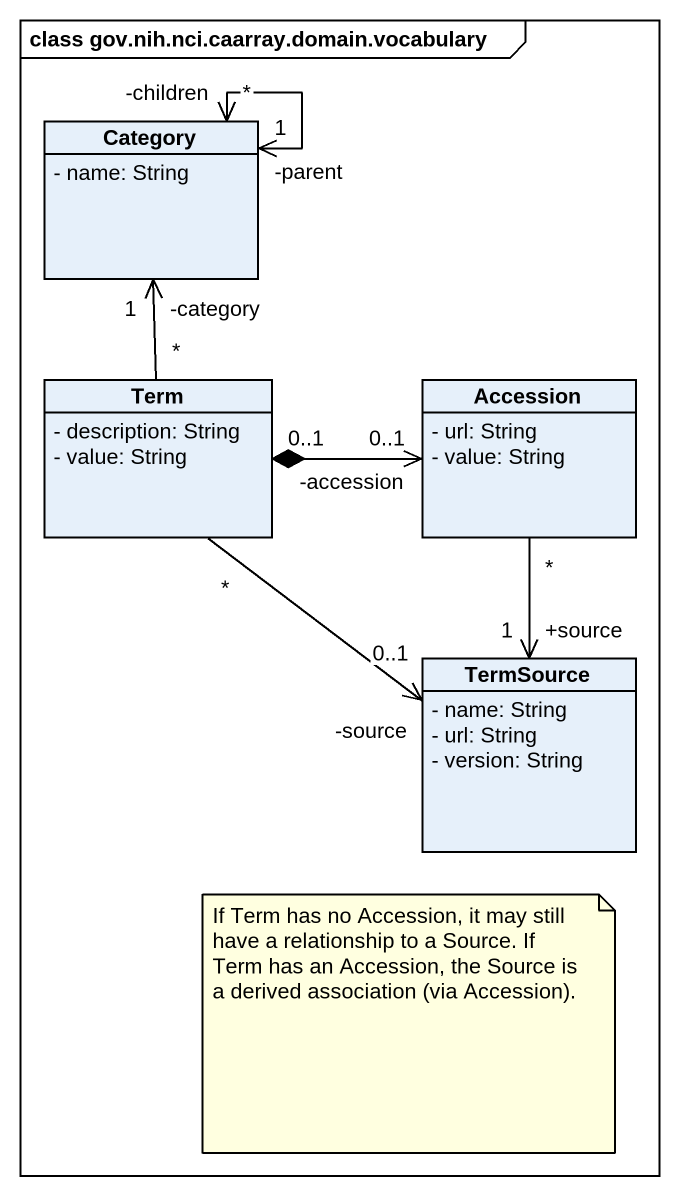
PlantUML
@startuml
mainframe class gov.nih.nci.caarray.domain.vocabulary
hide circle
hide empty members
skinparam classAttributeIconSize 0
class Category {
  - name: String
}
class Term {
  - description: String
  - value: String
}
class Accession {
  - url: String
  - value: String
}
class TermSource {
  - name: String
  - url: String
  - version: String
}
Category "-parent\n1" <--> "-children\n*" Category
Term "*" -up-> "-category\n1" Category
Term "0..1" *-right-> "-accession\n0..1" Accession
Term "*" --> "-source\n0..1" TermSource
Accession "*" --> "+source\n1" TermSource
note as N1
  If Term has no Accession, it may still have a relationship to a Source. If Term has an Accession, the Source is a derived association (via Accession).
end note
@enduml
